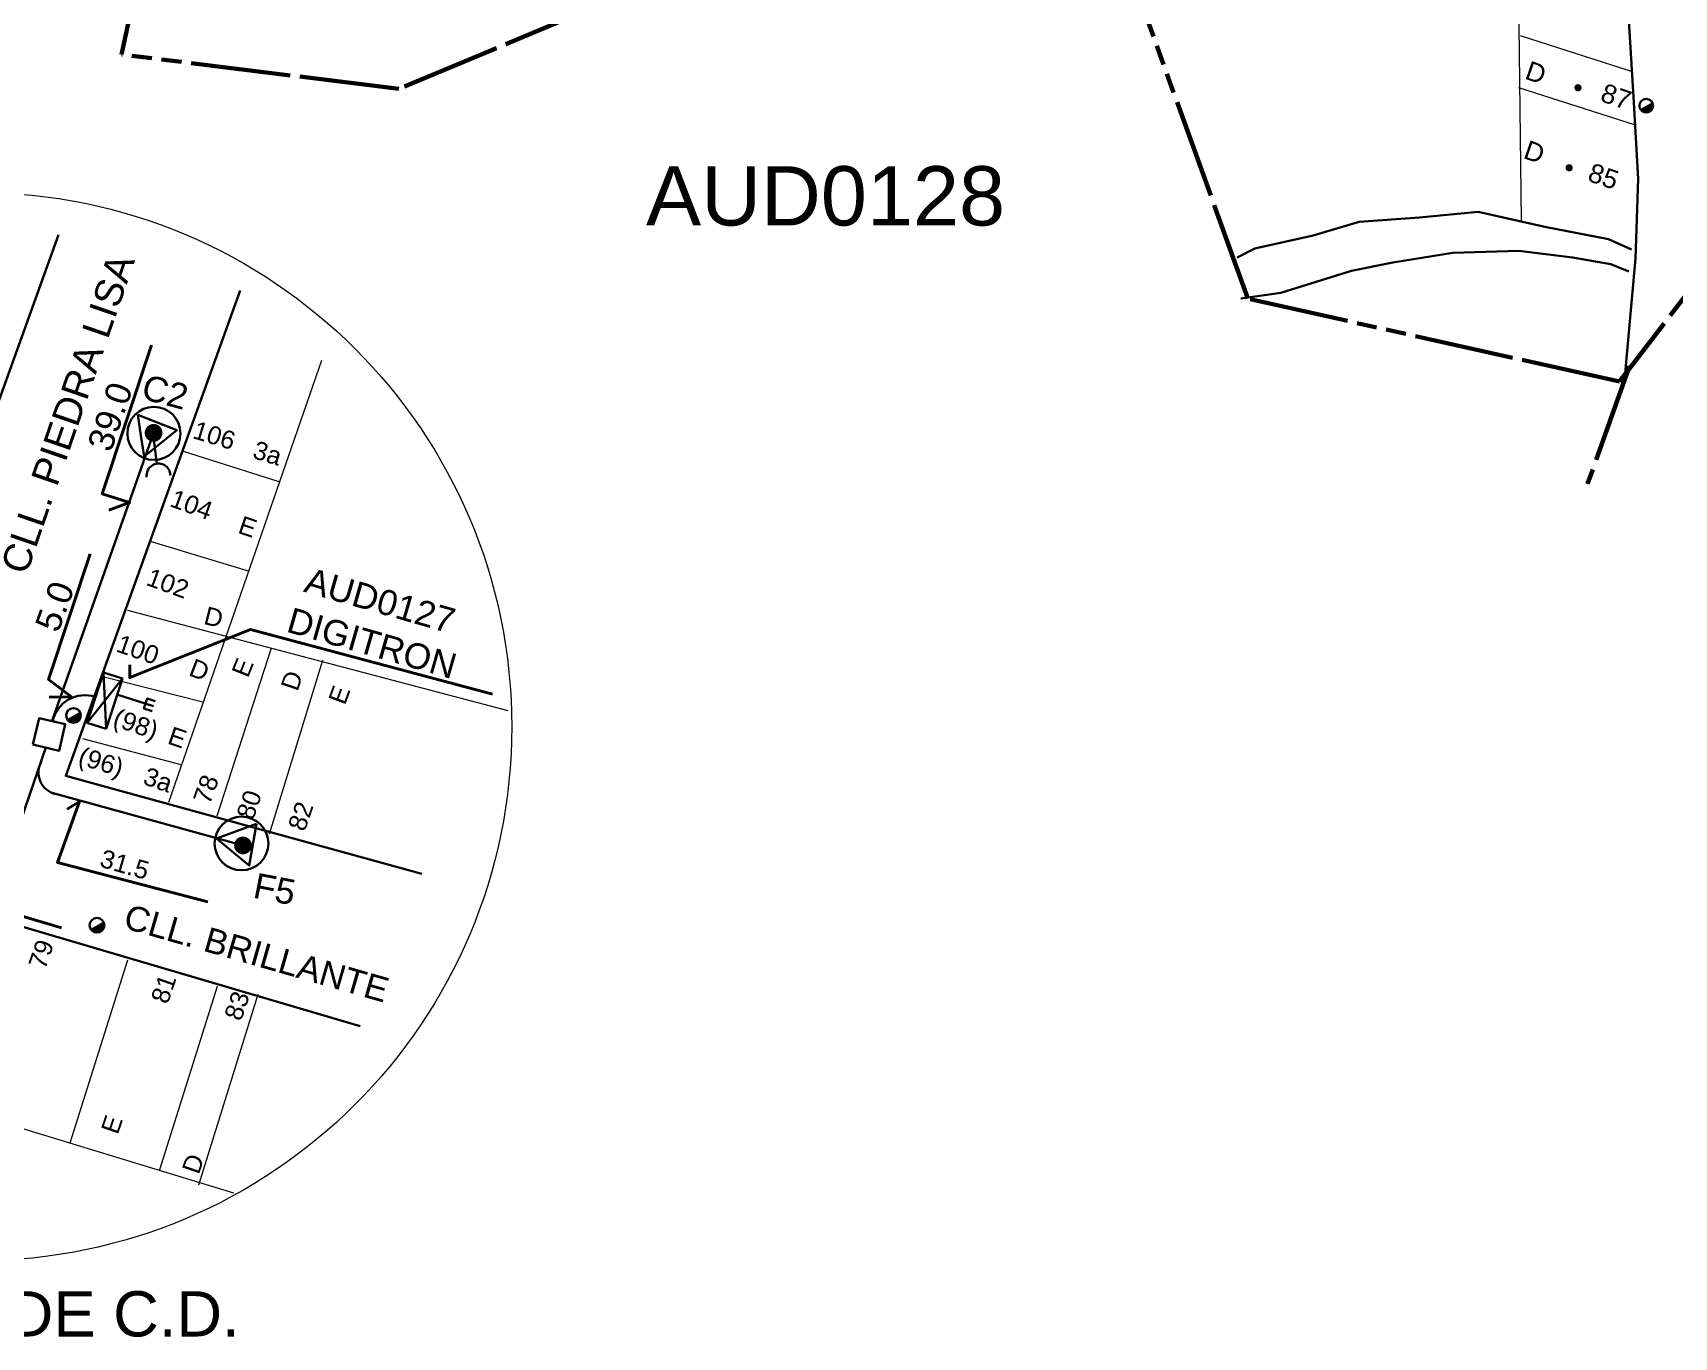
# Model space of a CAD drawing. Header units: inches. Extents: x 1659 to 2293, y 398 to 978.
# Drawn here: x 1875.3 to 2040.2, y 398.4 to 529.5 of the extents above; entities that cross this region are included whole.
import ezdxf

# ---------------------------------------------------------------- set-up
doc = ezdxf.new("R2010")
doc.units = ezdxf.units.IN
doc.header["$MEASUREMENT"] = 0
doc.linetypes.add('TLSIGC_004', pattern=[7, 4, -1, 1, -1])
doc.linetypes.add('TLSIGC_007', pattern=[28, 10, -1, 10, -1, 2, -1, 2, -1])
for name, color, linetype, lineweight in [('APUNTADOR EXISTENTE SECUNDARIO', 82, 'Continuous', 40), ('BANQUETA', 252, 'Continuous', 20), ('CABLE EXISTENTE SUBTERRANEO SECUNDARIO', 82, 'Continuous', 40), ('CAJA DE DISTRIBUCION EXISTENTE', 92, 'Continuous', 30), ('CAJA DE EMPALMES EXISTENTE PRINCIPAL', 82, 'Continuous', 30), ('CANALIZACION P.V.C. ALIGERADA EXISTENTE', 132, 'Continuous', 30), ('CLASIFICACION TIPO COMERCIAL TERCERA', 156, 'Continuous', 9), ('CLASIFICACION TIPO RESIDENCIAL D', 156, 'Continuous', 9), ('CLASIFICACION TIPO RESIDENCIAL E', 156, 'Continuous', 9), ('CLIENTES RESIDENCIALES D', 82, 'TLSIGC_004', 9), ('CONEXION A TIERRA  DE TERMINAL EXISTENTE', 82, 'Continuous', 30), ('DISTRITO', 42, 'TLSIGC_007', 60), ('INFORMACION DE PIE DE PLANO', 92, 'Continuous', 50), ('LOTIFICACION 2003', 252, 'Continuous', 15), ('NOMBRE DE CALLES', 92, 'TLSIGC_017', 5), ('NUMEROS OFICIALES', 92, 'Continuous', 5), ('PLANIMETRIA 2003', 12, 'Continuous', 30), ('POSTE DE ENERGIA ELECTRICA', 82, 'Continuous', 30), ('POSTES EXISTENTES SECUNDARIOS', 82, 'Continuous', 30), ('POZOS TRADICIONALES EXISTENTES', 132, 'Continuous', 30), ('RETENIDAS CON ANCLA EXISTENTESSECUNDARIAS', 82, 'Continuous', 30), ('TERMINAL EXISTENTE EN POSTE', 82, 'Continuous', 30)]:
    doc.layers.add(name, color=color, linetype=linetype, lineweight=lineweight)
doc.styles.get("Standard").update_dxf_attribs({"font": 'arial.ttf'})
doc.linetypes.add('TLSIGC_017', pattern='A,0.5,["=",Standard,S=1.6,R=0,X=-0.2,Y=-0.8],0.5', length=1)

msp = doc.modelspace()

# ---------------------------------------------------------------- hatches: boundary and pattern name
at = {"layer": 'CLIENTES RESIDENCIALES D'}
h = msp.add_hatch(color=256, dxfattribs=at)
edge = h.paths.add_edge_path()
edge.add_arc((2030.49, 523.93), 0.367, 0, 360)
h = msp.add_hatch(color=256, dxfattribs=at)
edge = h.paths.add_edge_path()
edge.add_arc((2029.6, 515.89), 0.367, 0, 360)
at = {"layer": 'POSTE DE ENERGIA ELECTRICA'}
for points in [[(2037.95, 522.48), (2037.99, 522.4), (2038.02, 522.31), (2038.03, 522.24), (2038.04, 522.15), (2038.03, 522.03), (2038.02, 521.95), (2037.99, 521.87), (2037.95, 521.79), (2037.9, 521.72), (2037.86, 521.67), (2037.8, 521.61), (2037.72, 521.56), (2037.68, 521.53), (2037.6, 521.49), (2037.5, 521.46), (2037.39, 521.45), (2037.3, 521.45), (2037.21, 521.46), (2037.12, 521.49), (2037.06, 521.52), (2037, 521.55), (2036.91, 521.61), (2036.84, 521.68), (2036.79, 521.74), (2036.75, 521.79)], [(1879.98, 461.22), (1880.02, 461.13), (1880.05, 461.04), (1880.07, 460.96), (1880.08, 460.87), (1880.07, 460.74), (1880.05, 460.66), (1880.02, 460.57), (1879.98, 460.48), (1879.93, 460.41), (1879.88, 460.35), (1879.82, 460.29), (1879.74, 460.23), (1879.69, 460.2), (1879.6, 460.16), (1879.5, 460.13), (1879.38, 460.11), (1879.28, 460.12), (1879.19, 460.13), (1879.09, 460.16), (1879.02, 460.19), (1878.96, 460.22), (1878.87, 460.28), (1878.79, 460.36), (1878.74, 460.42), (1878.7, 460.48)], [(1882.34, 440.14), (1882.39, 440.05), (1882.42, 439.95), (1882.43, 439.88), (1882.44, 439.78), (1882.43, 439.66), (1882.42, 439.57), (1882.39, 439.49), (1882.34, 439.4), (1882.29, 439.33), (1882.25, 439.27), (1882.18, 439.21), (1882.1, 439.15), (1882.05, 439.12), (1881.97, 439.08), (1881.87, 439.05), (1881.74, 439.03), (1881.65, 439.04), (1881.55, 439.05), (1881.46, 439.08), (1881.39, 439.1), (1881.32, 439.14), (1881.23, 439.2), (1881.16, 439.27), (1881.1, 439.34), (1881.06, 439.4)]]:
    msp.add_hatch(color=256, dxfattribs=at).paths.add_polyline_path(points)
at = {"layer": 'POSTES EXISTENTES SECUNDARIOS'}
h = msp.add_hatch(color=256, dxfattribs=at)
edge = h.paths.add_edge_path()
edge.add_arc((1887.39, 489.25), 0.895, 0, 360)
h = msp.add_hatch(color=256, dxfattribs=at)
edge = h.paths.add_edge_path()
edge.add_arc((1896.37, 447.79), 0.895, 0, 360)

# ---------------------------------------------------------------- linework, layer by layer
at = {"layer": 'BANQUETA'}
msp.add_circle((1869.69, 459.73), 53.68, dxfattribs=at)
at = {"layer": 'CABLE EXISTENTE SUBTERRANEO SECUNDARIO'}
for points in [[(1887.17, 498.06), (1882.23, 483.12), (1884.97, 482.24), (1882.88, 481.47)], [(1881.02, 477.09), (1876.84, 464.46), (1879.14, 462.72), (1876.91, 462.68)], [(1921.44, 463), (1897.14, 469.48), (1885, 464.66), (1885, 465.95)], [(1892.84, 442.11), (1877.73, 446.09), (1879.93, 452.19), (1878.69, 451.44)], [(1878.14, 439.5), (1863.72, 443.76), (1865.5, 447.46), (1863.72, 445.95)]]:
    msp.add_lwpolyline(points, dxfattribs=at)
at = {"layer": 'CAJA DE DISTRIBUCION EXISTENTE'}
for p, q in [((1882.62, 459.5), (1882.35, 465.17)), ((1880.73, 460.11), (1884.25, 464.55))]:
    msp.add_line(p, q, dxfattribs=at)
msp.add_lwpolyline([(1882.62, 459.5), (1884.25, 464.56), (1882.35, 465.17), (1880.72, 460.1), (1882.62, 459.5)], dxfattribs=at)
at = {"layer": 'CAJA DE EMPALMES EXISTENTE PRINCIPAL'}
for centre, radius in [((1887.42, 489.2), 2.67), ((1896.22, 447.99), 2.7)]:
    msp.add_circle(centre, radius, dxfattribs=at)
at = {"layer": 'CANALIZACION P.V.C. ALIGERADA EXISTENTE'}
for p, q in [((1877.18, 460.25), (1887.34, 489.11)), ((1876.55, 457.63), (1874.05, 450.28)), ((1895.8, 447.94), (1877.08, 453.11))]:
    msp.add_line(p, q, dxfattribs=at)
for centre, radius, start, end in [((1880.49, 459.58), 3.31, 72, 168), ((1878.04, 455.12), 2.22, 149, 258)]:
    msp.add_arc(centre, radius, start, end, dxfattribs=at)
at = {"layer": 'CONEXION A TIERRA  DE TERMINAL EXISTENTE'}
msp.add_line((1887.39, 461.79), (1883.71, 462.96), dxfattribs=at)
msp.add_lwpolyline([(1887.55, 462.29), (1886.74, 462.54), (1886.42, 461.54), (1887.23, 461.29)], dxfattribs=at)
at = {"layer": 'DISTRITO'}
msp.add_line((2035.68, 495.94), (2031.45, 484.14), dxfattribs=at)
msp.add_lwpolyline([(2226.88, 566.93), (2215.4, 551.72), (2073.47, 516.51), (2067.35, 514.18), (2045.86, 508.96), (2034.65, 494.4), (1997.32, 502.74), (1985.34, 536.01), (1957.83, 542.94), (1912.01, 523.82), (1884.17, 527.27), (1889.32, 551.15), (1892.43, 571.64), (1896.62, 597.84), (1899.67, 607.19), (1903.29, 618.51), (1894.96, 621.58), (1903.34, 648.9), (1910.61, 669.72), (1919.85, 668.48), (1957.32, 750.72)], dxfattribs=at)
at = {"layer": 'LOTIFICACION 2003'}
for p, q in [((2024.22, 557.61), (2024.77, 510.55)), ((2035.85, 525.56), (2024.7, 529.15)), ((2036.15, 520.19), (2024.54, 523.92)), ((1904.26, 496.53), (1888.88, 452.12)), ((1890.37, 487.42), (1899.96, 484.35)), ((1887.15, 478.34), (1896.88, 475.38)), ((1884.78, 471.44), (1922.96, 461.35)), ((1899.21, 467.62), (1893.73, 450.74)), ((1899.02, 448.94), (1904.38, 466.4)), ((1882.16, 464.81), (1892.33, 462.21)), ((1880.25, 458.53), (1890.11, 455.94)), ((1884.76, 436.27), (1878.96, 417.86)), ((1822.21, 435.15), (1895.4, 412.89)), ((1893.77, 433.6), (1887.97, 415.19)), ((1897.87, 432.81), (1891.89, 413.65))]:
    msp.add_line(p, q, dxfattribs=at)
at = {"layer": 'PLANIMETRIA 2003'}
for points in [[(1939.74, 628.33), (1975.29, 613.25), (1974.18, 609.85), (1974.6, 609.6), (2036.94, 576.11), (2034.9, 561.72), (2034.05, 552.85), (2034.37, 543.89), (2035.87, 534.96), (2035.58, 530.69), (2036.07, 523.03), (2036.53, 514.79), (2036.25, 506.76), (2035.17, 494.5)], [(2035.85, 507.67), (2033.57, 508.73), (2027.17, 509.96), (2020.47, 511.46), (2014.57, 510.9), (2008.52, 510.45), (2003.89, 509.07), (1998.01, 507.78), (1996.26, 506.88)], [(1877.83, 509.15), (1863.66, 469.84), (1820.67, 481.56)], [(1996.61, 502.74), (2000.63, 503.33), (2007.75, 505.52), (2011.9, 506.38), (2017.91, 507.34), (2024.54, 507.53), (2029.94, 506.87), (2033.8, 506.21), (2035.58, 505.45)], [(1896.08, 503.55), (1878.57, 454.78), (1914.32, 444.94)], [(1816.06, 459.87), (1855.55, 448.93), (1855.55, 445.12), (1908.15, 429.62)]]:
    msp.add_lwpolyline(points, dxfattribs=at)
at = {"layer": 'POSTE DE ENERGIA ELECTRICA'}
for centre, radius in [((2037.35, 522.13), 0.689), ((1879.34, 460.85), 0.74), ((1881.7, 439.77), 0.74)]:
    msp.add_circle(centre, radius, dxfattribs=at)
at = {"layer": 'POZOS TRADICIONALES EXISTENTES'}
msp.add_lwpolyline([(1875.26, 457.93), (1877.91, 457.31), (1878.52, 459.96), (1875.88, 460.57), (1875.26, 457.93)], dxfattribs=at)
at = {"layer": 'RETENIDAS CON ANCLA EXISTENTESSECUNDARIAS'}
msp.add_line((1887.72, 486.15), (1887.34, 489.1), dxfattribs=at)
msp.add_arc((1887.88, 484.96), 1.2, 0, 187, dxfattribs=at)
at = {"layer": 'TERMINAL EXISTENTE EN POSTE'}
for points in [[(1885.81, 491.05), (1889.73, 489.51), (1886.45, 486.88), (1886.12, 488.97), (1885.81, 491.05)], [(1897.74, 449.96), (1896.99, 445.76), (1893.72, 448.5), (1895.73, 449.23), (1897.74, 449.96)]]:
    msp.add_lwpolyline(points, dxfattribs=at)

# ---------------------------------------------------------------- texts
at = {"layer": 'APUNTADOR EXISTENTE SECUNDARIO'}
msp.add_text('DIGITRON', height=2.551, rotation=344, dxfattribs=at).set_placement((1900.61, 469.3))
at = {"layer": 'CANALIZACION P.V.C. ALIGERADA EXISTENTE'}
for s, height, rotation, p in [('39.0', 2.551, 71, (1883.09, 487.19)), ('5.0', 2.551, 70, (1877.8, 469.05)), ('31.5', 1.82, 344, (1881.86, 445.69))]:
    msp.add_text(s, height=height, rotation=rotation, dxfattribs=at).set_placement(p)
at = {"layer": 'CLASIFICACION TIPO COMERCIAL TERCERA'}
for rotation, p in [(343, (1897.22, 486.76)), (341, (1886.21, 453.99))]:
    msp.add_text('3a', height=1.82, rotation=rotation, dxfattribs=at).set_placement(p)
at = {"layer": 'CLASIFICACION TIPO RESIDENCIAL D'}
for height, rotation, p in [(1.91, 341, (2025.04, 524.87)), (1.91, 341, (2024.89, 516.89)), (1.82, 346, (1892.32, 470.07)), (1.82, 339, (1890.81, 464.92)), (1.82, 71, (1901.84, 463.19)), (1.82, 71, (1891.92, 414.64))]:
    msp.add_text('D', height=height, rotation=rotation, dxfattribs=at).set_placement(p)
at = {"layer": 'CLASIFICACION TIPO RESIDENCIAL E'}
for rotation, p in [(341, (1895.75, 479.23)), (68, (1896.86, 464.54)), (70, (1906.61, 461.81)), (341, (1888.68, 458.06)), (71, (1883.78, 418.65))]:
    msp.add_text('E', height=1.82, rotation=rotation, dxfattribs=at).set_placement(p)
at = {"layer": 'DISTRITO'}
msp.add_text('AUD0128', height=5.958, dxfattribs=at).set_placement((1936.85, 510.09))
msp.add_text('AUD0127', height=2.551, rotation=344, dxfattribs=at).set_placement((1902.36, 473.31))
at = {"layer": 'INFORMACION DE PIE DE PLANO'}
msp.add_text('DETALLE DE C.D.', height=4.5492, dxfattribs=at).set_placement((1842.71, 398.44))
at = {"layer": 'NOMBRE DE CALLES'}
for s, height, rotation, p in [('CLL. PIEDRA LISA', 2.8062, 71, (1874.62, 474.87)), ('CLL. BRILLANTE', 2.5021, 344, (1884.22, 439.53))]:
    msp.add_text(s, height=height, rotation=rotation, dxfattribs=at).set_placement(p)
at = {"layer": 'NUMEROS OFICIALES'}
for s, height, rotation, p in [('87', 1.906, 341, (2032.62, 522.63)), ('85', 1.906, 341, (2031.34, 514.62)), ('106', 1.82, 343, (1891.2, 488.75)), ('104', 1.82, 340, (1888.9, 481.91)), ('102', 1.82, 340, (1886.52, 474)), ('100', 1.82, 341, (1883.52, 467.31)), ('(98)', 1.82, 341, (1883.18, 459.87)), ('(96)', 1.82, 343, (1879.69, 455.99)), ('78', 1.82, 70, (1893.02, 451.8)), ('80', 1.82, 71, (1897.38, 450.25)), ('82', 1.82, 71, (1902.56, 449.1)), ('79', 1.82, 71, (1876.49, 435.23)), ('81', 1.82, 71, (1888.79, 431.75)), ('83', 1.82, 71, (1896.16, 430.05))]:
    msp.add_text(s, height=height, rotation=rotation, dxfattribs=at).set_placement(p)
at = {"layer": 'TERMINAL EXISTENTE EN POSTE'}
for s, rotation, p in [('C2', 345, (1886.02, 492.72)), ('F5', 349, (1897.27, 442.56))]:
    msp.add_text(s, height=2.551, rotation=rotation, dxfattribs=at).set_placement(p)

doc.saveas('drawing.dxf')
